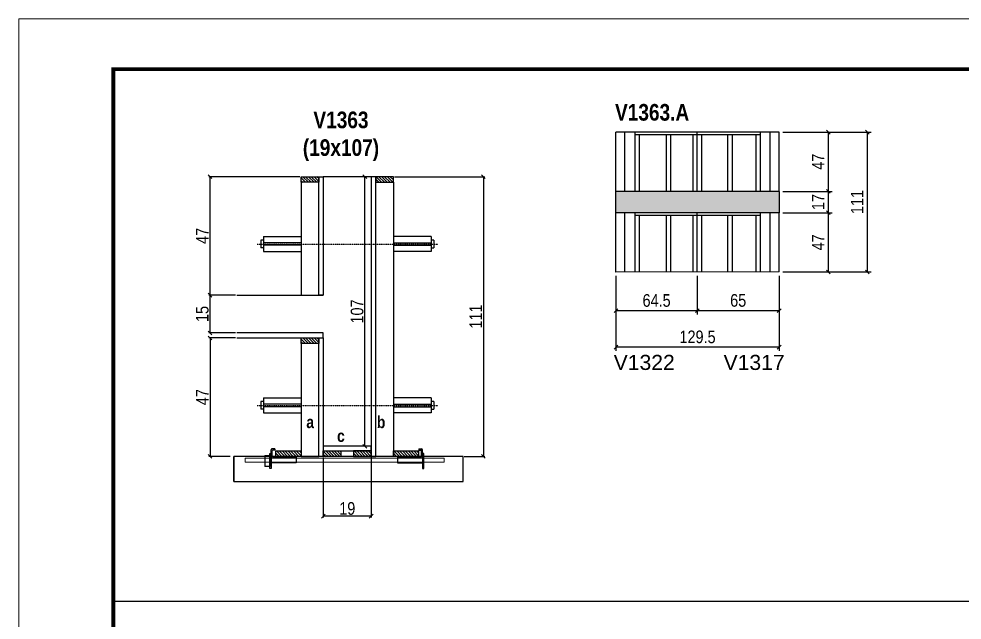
# Model space of a CAD drawing. Extents: x 3309 to 10384, y -2522 to 14608.
# Drawn here: x 6506 to 7255, y 3793 to 4271 of the extents above; entities that cross this region are included whole.
import ezdxf

# ---------------------------------------------------------------- set-up
doc = ezdxf.new("R2010")
doc.units = 0
doc.linetypes.add('DASHED', pattern=[0.75, 0.5, -0.25])
doc.linetypes.add('HIDDEN', pattern=[0.375, 0.25, -0.125])
for name, color, linetype in [('5', 5, 'Continuous'), ('barrote', 251, 'Continuous'), ('COTA', 241, 'Continuous'), ('detalhes', 4, 'Continuous'), ('NOMENCLATURA', 7, 'Continuous'), ('Painéis', 200, 'Continuous'), ('presilha', 1, 'Continuous'), ('SARR_2.2x10', 60, 'Continuous'), ('SARR_2.2x7', 40, 'Continuous'), ('SARR_3.5x7', 81, 'Continuous'), ('TENSOR', 3, 'Continuous')]:
    doc.layers.add(name, color=color, linetype=linetype)
for name, color, linetype, lineweight in [('CONCRETO', 251, 'Continuous', 25), ('Folhas', 255, 'Continuous', 9), ('SARRAFO DE PRESSAO', 251, 'DASHED', 9), ('SCO-___-LAJ', 2, 'Continuous', 0)]:
    doc.layers.add(name, color=color, linetype=linetype, lineweight=lineweight)
doc.styles.add('COTA TECNICA', font='techl___.ttf', dxfattribs={"height": 10})
doc.styles.add('COTA TECNICA 2X', font='techl___.ttf', dxfattribs={"height": 10})
doc.styles.get("Standard").update_dxf_attribs({"font": 'arial.ttf'})
doc.styles.add('TECNICA', font='techb___.ttf', dxfattribs={"height": 10})
doc.dimstyles.new('PAINEL', dxfattribs={"dimtxt": 10, "dimasz": 3, "dimexe": 3, "dimexo": 3, "dimgap": 3, "dimtad": 1, "dimdec": 1, "dimzin": 12, "dimdsep": 46, "dimtxsty": 'COTA TECNICA', "dimblk1": 'OBLIQUE', "dimblk2": 'OBLIQUE', "dimsah": 1, "dimcen": 0.9, "dimclrd": 4, "dimclre": 4, "dimclrt": 240, "dimadec": 1, "dimazin": 3, "dimtfac": 1, "dimtdec": 1, "dimtmove": 0, "dimatfit": 3, "dimfxl": 1, "dimtolj": 1, "dimtzin": 12, "dimarcsym": 0})
doc.dimstyles.new('SECAO', dxfattribs={"dimscale": 0.333333, "dimtxt": 5, "dimasz": 9, "dimexe": 3, "dimexo": 3, "dimgap": 3, "dimtad": 1, "dimdec": 1, "dimlfac": 0.5, "dimzin": 12, "dimdsep": 46, "dimtxsty": 'COTA TECNICA 2X', "dimblk1": 'OBLIQUE', "dimblk2": 'OBLIQUE', "dimsah": 1, "dimcen": 0.9, "dimclrd": 4, "dimclre": 4, "dimclrt": 240, "dimadec": 1, "dimazin": 3, "dimtfac": 1, "dimtdec": 1, "dimtmove": 0, "dimatfit": 3, "dimfxl": 1, "dimtolj": 1, "dimtzin": 12, "dimarcsym": 0})
pattern_1 = [(135, (39983.496, -119588.7642), (-1.122532015, -1.122532015), [])]

# ---------------------------------------------------------------- blocks, each defined once
blk = doc.blocks.new('9999999999')
at = {"layer": 'Folhas'}
blk.add_lwpolyline([(98138.98, 34190.21), (99623.98, 34190.21), (99623.98, 35240.21), (98138.98, 35240.21)], close=True, dxfattribs=at)
at = {"layer": 'Folhas', "color": 30, "const_width": 3}
blk.add_lwpolyline([(98213.98, 34230.21), (99583.98, 34230.21), (99583.98, 35200.21), (98213.98, 35200.21)], close=True, dxfattribs=at)
blk = doc.blocks.new('_Oblique')
at = {"color": 0, "linetype": 'ByBlock', "lineweight": -2}
blk.add_line((-0.5, -0.5), (0.5, 0.5), dxfattribs=at)
blk = doc.blocks.new('*D1224')
at = {"layer": 'COTA', "color": 4, "lineweight": -2, "transparency": 16777216}
for p, q in [((6747.96, 3922.41), (6747.96, 3874.93)), ((6785.96, 3922.41), (6785.96, 3874.93)), ((6785.96, 3875.93), (6747.96, 3875.93))]:
    blk.add_line(p, q, dxfattribs=at)
at = {"layer": 'Defpoints', "color": 0, "transparency": 16777216}
for p in [(6747.96, 3923.41), (6785.96, 3923.41), (6747.96, 3875.93)]:
    blk.add_point(p, dxfattribs=at)
at = {"layer": 'COTA', "color": 4, "lineweight": -2, "transparency": 16777216, "xscale": 3, "yscale": 3, "zscale": 3, "rotation": 180}
blk.add_blockref('_Oblique', (6747.96, 3875.93), dxfattribs=at)
at = {"layer": 'COTA', "color": 4, "lineweight": -2, "transparency": 16777216, "xscale": 3, "yscale": 3, "zscale": 3}
blk.add_blockref('_Oblique', (6785.96, 3875.93), dxfattribs=at)
at = {"layer": 'COTA', "color": 240, "transparency": 16777216, "insert": (6766.96, 3882.02), "char_height": 10, "attachment_point": 5, "style": 'COTA TECNICA 2X'}
blk.add_mtext('\\A1;19', dxfattribs=at)
blk = doc.blocks.new('PRESILHA METÁLICA 1')
at = {"layer": 'presilha'}
for p, q in [((0, 13), (6, 13)), ((0, 13), (0, 0)), ((6, 15.5), (7.5, 15.5)), ((6, -2.5), (6, 15.5)), ((6, 13), (6, 0)), ((7.5, 10.6), (7.5, 19.9)), ((7.5, 15.5), (7.5, -2.5)), ((12, 21), (8.6, 21)), ((9, 11.6), (9, 18.9)), ((12, 19.5), (9.6, 19.5)), ((12, 21), (12, 19.5)), ((6, 0), (0, 0)), ((37.5, 4.1), (7.5, 4.1)), ((37.5, 11), (9.6, 11)), ((37.5, 11), (37.5, 4.1)), ((7.5, -2.5), (6, -2.5))]:
    blk.add_line(p, q, dxfattribs=at)
for centre, radius, start, end in [((8.6, 19.9), 1.14, 90, 180), ((9.6, 18.9), 0.57, 90, 180), ((9.6, 11.6), 0.57, 180, 270)]:
    blk.add_arc(centre, radius, start, end, dxfattribs=at)
blk = doc.blocks.new('PRESILHA METÁLICA 2')
at = {"layer": 'presilha'}
for p, q in [((-5.2, 23.5), (-5.2, 22)), ((-5.2, 23.5), (-1.9, 23.5)), ((-30.8, 13.5), (-30.8, 6.6)), ((-30.8, 13.5), (-2.8, 13.5)), ((-5.2, 22), (-2.8, 22)), ((-2.2, 14.1), (-2.2, 21.4)), ((0.8, 18), (-0.8, 18)), ((-0.8, 18), (-0.8, 0)), ((-0.8, 14.6), (-0.8, 22.4)), ((0.8, 0), (0.8, 18)), ((-30.8, 6.6), (-0.8, 6.6)), ((-0.8, 0), (0.8, 0))]:
    blk.add_line(p, q, dxfattribs=at)
for centre, radius, start, end in [((-1.9, 22.4), 1.14, 0, 90), ((-2.8, 21.4), 0.57, 0, 90), ((-2.8, 14.1), 0.57, 270, 0)]:
    blk.add_arc(centre, radius, start, end, dxfattribs=at)
blk = doc.blocks.new('*D1220')
at = {"layer": 'COTA', "color": 4, "lineweight": -2, "transparency": 16777216}
for p, q in [((6804.56, 4145.41), (6876, 4145.41)), ((6875, 4145.41), (6875, 3923.41)), ((6859.77, 3923.41), (6876, 3923.41))]:
    blk.add_line(p, q, dxfattribs=at)
at = {"layer": 'Defpoints', "color": 0, "transparency": 16777216}
for p in [(6803.56, 4145.41), (6858.77, 3923.41), (6875, 3923.41)]:
    blk.add_point(p, dxfattribs=at)
at = {"layer": 'COTA', "color": 4, "lineweight": -2, "transparency": 16777216, "xscale": 3, "yscale": 3, "zscale": 3}
for p, rotation in [((6875, 4145.41), 90), ((6875, 3923.41), 270)]:
    blk.add_blockref('_Oblique', p, dxfattribs=dict(at, rotation=rotation))
at = {"layer": 'COTA', "color": 240, "transparency": 16777216, "insert": (6868.95, 4034.41), "char_height": 10, "attachment_point": 5, "rotation": 90, "style": 'COTA TECNICA 2X'}
blk.add_mtext('\\A1;111', dxfattribs=at)
blk = doc.blocks.new('*D1221')
at = {"layer": 'COTA', "color": 4, "lineweight": -2, "transparency": 16777216}
for p, q in [((6678.26, 4017.41), (6657.04, 4017.41)), ((6658.04, 4017.41), (6658.04, 3923.41)), ((6674.14, 3923.41), (6657.04, 3923.41))]:
    blk.add_line(p, q, dxfattribs=at)
at = {"layer": 'Defpoints', "color": 0, "transparency": 16777216}
for p in [(6679.26, 4017.41), (6658.04, 3923.41), (6675.14, 3923.41)]:
    blk.add_point(p, dxfattribs=at)
at = {"layer": 'COTA', "color": 4, "lineweight": -2, "transparency": 16777216, "xscale": 3, "yscale": 3, "zscale": 3}
for p, rotation in [((6658.04, 4017.41), 90), ((6658.04, 3923.41), 270)]:
    blk.add_blockref('_Oblique', p, dxfattribs=dict(at, rotation=rotation))
at = {"layer": 'COTA', "color": 240, "transparency": 16777216, "insert": (6651.97, 3970.41), "char_height": 10, "attachment_point": 5, "rotation": 90, "style": 'COTA TECNICA 2X'}
blk.add_mtext('\\A1;47', dxfattribs=at)
blk = doc.blocks.new('*D1222')
at = {"layer": 'COTA', "color": 4, "lineweight": -2, "transparency": 16777216}
for p, q in [((6784.96, 4145.41), (6779.88, 4145.41)), ((6780.88, 3931.41), (6780.88, 4145.41)), ((6784.96, 3931.41), (6779.88, 3931.41))]:
    blk.add_line(p, q, dxfattribs=at)
at = {"layer": 'Defpoints', "color": 0, "transparency": 16777216}
for p in [(6780.88, 4145.41), (6785.96, 4145.41), (6785.96, 3931.41)]:
    blk.add_point(p, dxfattribs=at)
at = {"layer": 'COTA', "color": 4, "lineweight": -2, "transparency": 16777216, "xscale": 3, "yscale": 3, "zscale": 3}
for p, rotation in [((6780.88, 4145.41), 90), ((6780.88, 3931.41), 270)]:
    blk.add_blockref('_Oblique', p, dxfattribs=dict(at, rotation=rotation))
at = {"layer": 'COTA', "color": 240, "transparency": 16777216, "insert": (6774.78, 4038.41), "char_height": 10, "attachment_point": 5, "rotation": 90, "style": 'COTA TECNICA 2X'}
blk.add_mtext('\\A1;107', dxfattribs=at)
blk = doc.blocks.new('*D1223')
at = {"layer": 'COTA', "color": 4, "lineweight": -2, "transparency": 16777216}
for p, q in [((6678.26, 4051.41), (6657.04, 4051.41)), ((6658.04, 4021.41), (6658.04, 4051.41)), ((6678.26, 4021.41), (6657.04, 4021.41))]:
    blk.add_line(p, q, dxfattribs=at)
at = {"layer": 'Defpoints', "color": 0, "transparency": 16777216}
for p in [(6658.04, 4051.41), (6679.26, 4051.41), (6679.26, 4021.41)]:
    blk.add_point(p, dxfattribs=at)
at = {"layer": 'COTA', "color": 4, "lineweight": -2, "transparency": 16777216, "xscale": 3, "yscale": 3, "zscale": 3}
for p, rotation in [((6658.04, 4051.41), 90), ((6658.04, 4021.41), 270)]:
    blk.add_blockref('_Oblique', p, dxfattribs=dict(at, rotation=rotation))
at = {"layer": 'COTA', "color": 240, "transparency": 16777216, "insert": (6651.93, 4036.41), "char_height": 10, "attachment_point": 5, "rotation": 90, "style": 'COTA TECNICA 2X'}
blk.add_mtext('\\A1;15', dxfattribs=at)
blk = doc.blocks.new('*D1225')
at = {"layer": 'COTA', "color": 4, "lineweight": -2, "transparency": 16777216}
for p, q in [((6729.36, 4145.41), (6657.04, 4145.41)), ((6658.04, 4051.41), (6658.04, 4145.41)), ((6678.26, 4051.41), (6657.04, 4051.41))]:
    blk.add_line(p, q, dxfattribs=at)
at = {"layer": 'Defpoints', "color": 0, "transparency": 16777216}
for p in [(6658.04, 4145.41), (6730.36, 4145.41), (6679.26, 4051.41)]:
    blk.add_point(p, dxfattribs=at)
at = {"layer": 'COTA', "color": 4, "lineweight": -2, "transparency": 16777216, "xscale": 3, "yscale": 3, "zscale": 3}
for p, rotation in [((6658.04, 4145.41), 90), ((6658.04, 4051.41), 270)]:
    blk.add_blockref('_Oblique', p, dxfattribs=dict(at, rotation=rotation))
at = {"layer": 'COTA', "color": 240, "transparency": 16777216, "insert": (6651.97, 4098.41), "char_height": 10, "attachment_point": 5, "rotation": 90, "style": 'COTA TECNICA 2X'}
blk.add_mtext('\\A1;47', dxfattribs=at)
blk = doc.blocks.new('*D1226')
at = {"layer": 'COTA', "color": 4, "linetype": 'ByBlock', "lineweight": -2, "transparency": 16777216}
for p, q in [((7044.66, 4066.72), (7044.66, 4036.03)), ((7109.66, 4066.77), (7109.66, 4036.03)), ((7109.66, 4039.03), (7044.66, 4039.03))]:
    blk.add_line(p, q, dxfattribs=at)
at = {"layer": 'Defpoints', "color": 0, "linetype": 'ByBlock', "transparency": 16777216}
for p in [(7044.66, 4069.72), (7109.66, 4069.77), (7044.66, 4039.03)]:
    blk.add_point(p, dxfattribs=at)
at = {"layer": 'COTA', "color": 4, "linetype": 'ByBlock', "lineweight": -2, "transparency": 16777216, "xscale": 3, "yscale": 3, "zscale": 3, "rotation": 180}
blk.add_blockref('_Oblique', (7044.66, 4039.03), dxfattribs=at)
at = {"layer": 'COTA', "color": 4, "linetype": 'ByBlock', "lineweight": -2, "transparency": 16777216, "xscale": 3, "yscale": 3, "zscale": 3}
blk.add_blockref('_Oblique', (7109.66, 4039.03), dxfattribs=at)
at = {"layer": 'COTA', "color": 240, "linetype": 'ByBlock', "transparency": 16777216, "insert": (7077.16, 4047.14), "char_height": 10, "attachment_point": 5, "style": 'COTA TECNICA'}
blk.add_mtext('\\A1;65', dxfattribs=at)
blk = doc.blocks.new('*D1227')
at = {"layer": 'COTA', "color": 4, "linetype": 'ByBlock', "lineweight": -2, "transparency": 16777216}
for p, q in [((6980.16, 4066.72), (6980.16, 4035.98)), ((7044.66, 4066.72), (7044.66, 4035.98)), ((7044.66, 4038.98), (6980.16, 4038.98))]:
    blk.add_line(p, q, dxfattribs=at)
at = {"layer": 'Defpoints', "color": 0, "linetype": 'ByBlock', "transparency": 16777216}
for p in [(6980.16, 4069.72), (7044.66, 4069.72), (6980.16, 4038.98)]:
    blk.add_point(p, dxfattribs=at)
at = {"layer": 'COTA', "color": 4, "linetype": 'ByBlock', "lineweight": -2, "transparency": 16777216, "xscale": 3, "yscale": 3, "zscale": 3, "rotation": 180}
blk.add_blockref('_Oblique', (6980.16, 4038.98), dxfattribs=at)
at = {"layer": 'COTA', "color": 4, "linetype": 'ByBlock', "lineweight": -2, "transparency": 16777216, "xscale": 3, "yscale": 3, "zscale": 3}
blk.add_blockref('_Oblique', (7044.66, 4038.98), dxfattribs=at)
at = {"layer": 'COTA', "color": 240, "linetype": 'ByBlock', "transparency": 16777216, "insert": (7012.41, 4047.09), "char_height": 10, "attachment_point": 5, "style": 'COTA TECNICA'}
blk.add_mtext('\\A1;64.5', dxfattribs=at)
blk = doc.blocks.new('*D1228')
at = {"layer": 'COTA', "color": 4, "linetype": 'ByBlock', "lineweight": -2, "transparency": 16777216}
for p, q in [((6980.16, 4066.72), (6980.16, 4007.06)), ((7109.66, 4066.77), (7109.66, 4007.06)), ((7109.66, 4010.06), (6980.16, 4010.06))]:
    blk.add_line(p, q, dxfattribs=at)
at = {"layer": 'Defpoints', "color": 0, "linetype": 'ByBlock', "transparency": 16777216}
for p in [(6980.16, 4069.72), (7109.66, 4069.77), (6980.16, 4010.06)]:
    blk.add_point(p, dxfattribs=at)
at = {"layer": 'COTA', "color": 4, "linetype": 'ByBlock', "lineweight": -2, "transparency": 16777216, "xscale": 3, "yscale": 3, "zscale": 3, "rotation": 180}
blk.add_blockref('_Oblique', (6980.16, 4010.06), dxfattribs=at)
at = {"layer": 'COTA', "color": 4, "linetype": 'ByBlock', "lineweight": -2, "transparency": 16777216, "xscale": 3, "yscale": 3, "zscale": 3}
blk.add_blockref('_Oblique', (7109.66, 4010.06), dxfattribs=at)
at = {"layer": 'COTA', "color": 240, "linetype": 'ByBlock', "transparency": 16777216, "insert": (7044.91, 4018.2), "char_height": 10, "attachment_point": 5, "style": 'COTA TECNICA'}
blk.add_mtext('\\A1;129.5', dxfattribs=at)
blk = doc.blocks.new('*D1229')
at = {"layer": 'COTA', "color": 4, "lineweight": -2, "transparency": 16777216}
for p, q in [((7112.66, 4116.77), (7151.7, 4116.77)), ((7148.7, 4069.77), (7148.7, 4116.77)), ((7112.66, 4069.77), (7151.7, 4069.77))]:
    blk.add_line(p, q, dxfattribs=at)
at = {"layer": 'Defpoints', "color": 0, "transparency": 16777216}
for p in [(7109.66, 4116.77), (7148.7, 4116.77), (7109.66, 4069.77)]:
    blk.add_point(p, dxfattribs=at)
at = {"layer": 'COTA', "color": 4, "lineweight": -2, "transparency": 16777216, "xscale": 3, "yscale": 3, "zscale": 3}
for p, rotation in [((7148.7, 4116.77), 90), ((7148.7, 4069.77), 270)]:
    blk.add_blockref('_Oblique', p, dxfattribs=dict(at, rotation=rotation))
at = {"layer": 'COTA', "color": 240, "transparency": 16777216, "insert": (7140.63, 4093.27), "char_height": 10, "attachment_point": 5, "rotation": 90, "style": 'COTA TECNICA'}
blk.add_mtext('\\A1;47', dxfattribs=at)
blk = doc.blocks.new('*D1230')
at = {"layer": 'COTA', "color": 4, "lineweight": -2, "transparency": 16777216}
for p, q in [((7112.66, 4133.77), (7151.7, 4133.77)), ((7148.7, 4116.77), (7148.7, 4133.77)), ((7112.66, 4116.77), (7151.7, 4116.77))]:
    blk.add_line(p, q, dxfattribs=at)
at = {"layer": 'Defpoints', "color": 0, "transparency": 16777216}
for p in [(7109.66, 4133.77), (7148.7, 4133.77), (7109.66, 4116.77)]:
    blk.add_point(p, dxfattribs=at)
at = {"layer": 'COTA', "color": 4, "lineweight": -2, "transparency": 16777216, "xscale": 3, "yscale": 3, "zscale": 3}
for p, rotation in [((7148.7, 4133.77), 90), ((7148.7, 4116.77), 270)]:
    blk.add_blockref('_Oblique', p, dxfattribs=dict(at, rotation=rotation))
at = {"layer": 'COTA', "color": 240, "transparency": 16777216, "insert": (7140.63, 4125.27), "char_height": 10, "attachment_point": 5, "rotation": 90, "style": 'COTA TECNICA'}
blk.add_mtext('\\A1;17', dxfattribs=at)
blk = doc.blocks.new('*D1231')
at = {"layer": 'COTA', "color": 4, "lineweight": -2, "transparency": 16777216}
for p, q in [((7112.66, 4180.77), (7182.65, 4180.77)), ((7179.65, 4069.77), (7179.65, 4180.77)), ((7112.66, 4069.77), (7182.65, 4069.77))]:
    blk.add_line(p, q, dxfattribs=at)
at = {"layer": 'Defpoints', "color": 0, "transparency": 16777216}
for p in [(7109.66, 4180.77), (7179.65, 4180.77), (7109.66, 4069.77)]:
    blk.add_point(p, dxfattribs=at)
at = {"layer": 'COTA', "color": 4, "lineweight": -2, "transparency": 16777216, "xscale": 3, "yscale": 3, "zscale": 3}
for p, rotation in [((7179.65, 4180.77), 90), ((7179.65, 4069.77), 270)]:
    blk.add_blockref('_Oblique', p, dxfattribs=dict(at, rotation=rotation))
at = {"layer": 'COTA', "color": 240, "transparency": 16777216, "insert": (7171.59, 4125.27), "char_height": 10, "attachment_point": 5, "rotation": 90, "style": 'COTA TECNICA'}
blk.add_mtext('\\A1;111', dxfattribs=at)
blk = doc.blocks.new('*D1232')
at = {"layer": 'COTA', "color": 4, "lineweight": -2, "transparency": 16777216}
for p, q in [((7112.66, 4180.77), (7151.7, 4180.77)), ((7148.7, 4133.77), (7148.7, 4180.77)), ((7112.66, 4133.77), (7151.7, 4133.77))]:
    blk.add_line(p, q, dxfattribs=at)
at = {"layer": 'Defpoints', "color": 0, "transparency": 16777216}
for p in [(7109.66, 4180.77), (7148.7, 4180.77), (7109.66, 4133.77)]:
    blk.add_point(p, dxfattribs=at)
at = {"layer": 'COTA', "color": 4, "lineweight": -2, "transparency": 16777216, "xscale": 3, "yscale": 3, "zscale": 3}
for p, rotation in [((7148.7, 4180.77), 90), ((7148.7, 4133.77), 270)]:
    blk.add_blockref('_Oblique', p, dxfattribs=dict(at, rotation=rotation))
at = {"layer": 'COTA', "color": 240, "transparency": 16777216, "insert": (7140.63, 4157.27), "char_height": 10, "attachment_point": 5, "rotation": 90, "style": 'COTA TECNICA'}
blk.add_mtext('\\A1;47', dxfattribs=at)

msp = doc.modelspace()

# ---------------------------------------------------------------- hatches: boundary and pattern name
at = {"layer": 'COTA'}
h = msp.add_hatch(dxfattribs=at)
h.set_pattern_fill('AR-CONC', color=256, scale=0.03)
h.set_pattern_definition([(50, (3195, -7729.4884), (5.46554, -0.4781726), [0.5715, -6.2865]), (355, (3195, -7729.4884), (-1.0573026, 5.7317054), [0.4572, -5.0292175]), (100.451445, (3195.4555, -7729.528), (4.4082374, 5.2535326), [0.4857003, -5.3427073]), (46.1842, (3195, -7727.9644), (8.1323712, -1.26127), [0.85725, -9.42975]), (96.63556, (3195.678, -7728.0695), (7.122124, 7.4227837), [0.7285507, -8.014068]), (351.18415, (3195, -7727.964), (7.122124, 7.422784), [0.685799, -7.543792]), (21, (3195.762, -7728.3454), (4.5484317, -3.067956), [0.5715, -6.2865]), (326, (3195.762, -7728.3454), (1.8540609, 5.525639), [0.4572, -5.0292]), (71.451445, (3196.141, -7728.601), (6.4024926, 2.457683), [0.4857003, -5.3426981]), (37.5, (3195, -7729.4884), (0.0926581, 2.53665117), [0, -4.96824, 0, -5.1054, 0, -5.04825]), (7.5, (3195, -7729.4884), (2.0045899, 3.00541724), [0, -2.91084, 0, -4.85394, 0, -1.92405]), (327.5, (3193.3007, -7729.4884), (4.06771786, -0.17186232), [0, -1.905, 0, -5.9436, 0, -7.8867]), (317.5, (3192.5387, -7729.4884), (4.4438754, 0.7627947), [0, -2.4765, 0, -3.94716, 0, -5.6007])])
h.paths.add_polyline_path([(6980.16, 4133.72), (6980.16, 4116.72), (7109.66, 4116.72), (7109.66, 4133.72)])
at = {"layer": 'SARR_2.2x10'}
h = msp.add_hatch(dxfattribs=at)
h.set_pattern_fill('ANSI31', color=256, scale=0.5, angle=90)
h.set_pattern_definition([(135, (39903.896, -119588.7642), (-1.122532015, -1.122532015), [])])
h.paths.add_polyline_path([(6710.36, 3927.81), (6710.36, 3923.41), (6730.36, 3923.41), (6730.36, 3927.81)])
h = msp.add_hatch(dxfattribs=at)
h.set_pattern_fill('ANSI31', color=256, scale=0.5, angle=90)
h.set_pattern_definition([(135, (39997.096, -119588.7642), (-1.122532015, -1.122532015), [])])
h.paths.add_polyline_path([(6803.56, 3927.81), (6803.56, 3923.41), (6823.56, 3923.41), (6823.56, 3927.81)])
at = {"layer": 'SARR_2.2x7'}
h = msp.add_hatch(dxfattribs=at)
h.set_pattern_fill('ANSI31', color=256, scale=0.5, angle=90)
h.set_pattern_definition([(135, (39897.896, -119371.1642), (-1.122532015, -1.122532015), [])])
h.paths.add_polyline_path([(6744.36, 4145.41), (6744.36, 4141.01), (6730.36, 4141.01), (6730.36, 4145.41)])
h = msp.add_hatch(dxfattribs=at)
h.set_pattern_fill('ANSI31', color=256, scale=0.5, angle=90)
h.set_pattern_definition([(135, (39917.896, -119371.1642), (-1.122532015, -1.122532015), [])])
h.paths.add_polyline_path([(6789.56, 4145.41), (6789.56, 4141.01), (6803.56, 4141.01), (6803.56, 4145.41)])
h = msp.add_hatch(dxfattribs=at)
h.set_pattern_fill('ANSI31', color=256, scale=0.5, angle=90)
h.set_pattern_definition([(135, (39897.896, -119499.1642), (-1.122532015, -1.122532015), [])])
h.paths.add_polyline_path([(6744.36, 4017.41), (6744.36, 4013.01), (6730.36, 4013.01), (6730.36, 4017.41)])
h = msp.add_hatch(dxfattribs=at)
h.set_pattern_fill('ANSI31', color=256, scale=0.5, angle=90)
h.set_pattern_definition(pattern_1)
h.paths.add_polyline_path([(6761.96, 3923.41), (6761.96, 3927.81), (6747.96, 3927.81), (6747.96, 3923.41)])
h = msp.add_hatch(dxfattribs=at)
h.set_pattern_fill('ANSI31', color=256, scale=0.5, angle=90)
h.set_pattern_definition(pattern_1)
h.paths.add_polyline_path([(6771.96, 3927.81), (6771.96, 3923.41), (6785.96, 3923.41), (6785.96, 3927.81)])

# ---------------------------------------------------------------- linework, layer by layer
at = {"ltscale": 3}
for p, q in [((6698.36, 4094.93), (6698.36, 4088.93)), ((6700.36, 4094.93), (6698.36, 4094.93)), ((6700.36, 4097.93), (6700.36, 4085.93)), ((6700.36, 4097.93), (6730.36, 4097.93)), ((6833.56, 4097.93), (6803.56, 4097.93)), ((6833.56, 4097.93), (6833.56, 4085.93)), ((6835.56, 4094.93), (6833.56, 4094.93)), ((6835.56, 4094.93), (6835.56, 4088.93)), ((6700.36, 4088.93), (6698.36, 4088.93)), ((6730.36, 4092.93), (6700.36, 4092.93)), ((6730.36, 4090.93), (6700.36, 4090.93)), ((6803.56, 4092.93), (6833.56, 4092.93)), ((6803.56, 4090.93), (6833.56, 4090.93)), ((6833.56, 4088.93), (6835.56, 4088.93)), ((6700.36, 4085.93), (6730.36, 4085.93)), ((6833.56, 4085.93), (6803.56, 4085.93)), ((6700.36, 3969.86), (6700.36, 3957.86)), ((6700.36, 3969.86), (6730.36, 3969.86)), ((6833.56, 3969.86), (6803.56, 3969.86)), ((6833.56, 3969.86), (6833.56, 3957.86)), ((6698.36, 3966.86), (6698.36, 3960.86)), ((6700.36, 3966.86), (6698.36, 3966.86)), ((6700.36, 3960.86), (6698.36, 3960.86)), ((6730.36, 3964.86), (6700.36, 3964.86)), ((6730.36, 3962.86), (6700.36, 3962.86)), ((6803.56, 3964.86), (6833.56, 3964.86)), ((6803.56, 3962.86), (6833.56, 3962.86)), ((6835.56, 3966.86), (6833.56, 3966.86)), ((6833.56, 3960.86), (6835.56, 3960.86)), ((6835.56, 3966.86), (6835.56, 3960.86)), ((6700.36, 3957.86), (6730.36, 3957.86)), ((6833.56, 3957.86), (6803.56, 3957.86))]:
    msp.add_line(p, q, dxfattribs=at)
at = {"layer": 'barrote'}
msp.add_lwpolyline([(6676.9, 3903.41), (6858.82, 3903.41), (6858.82, 3923.41), (6676.9, 3923.41)], close=True, dxfattribs=at)
at = {"layer": 'CONCRETO', "linetype": 'Continuous'}
for p, q in [((6785.96, 4145.41), (6747.96, 4145.41)), ((6679.26, 4051.41), (6747.96, 4051.41))]:
    msp.add_line(p, q, dxfattribs=at)
at = {"layer": 'COTA'}
for p, q in [((6980.16, 4116.72), (6980.16, 4133.72)), ((7109.66, 4133.77), (7109.66, 4116.77)), ((6581.37, 3808.48), (7951.37, 3808.48))]:
    msp.add_line(p, q, dxfattribs=at)
at = {"layer": 'detalhes', "color": 250}
msp.add_line((6676.9, 3903.41), (6676.9, 3923.41), dxfattribs=at)
at = {"layer": 'Painéis', "linetype": 'ByBlock'}
for p, q in [((7109.66, 4180.77), (6980.16, 4180.72)), ((6980.16, 4133.72), (6980.16, 4180.72)), ((7044.66, 4133.72), (7044.66, 4180.72)), ((7109.66, 4133.77), (7109.66, 4180.77)), ((7109.66, 4133.77), (6980.16, 4133.72)), ((7109.66, 4116.77), (6980.16, 4116.72)), ((7109.66, 4069.77), (7109.66, 4116.77)), ((6980.16, 4069.72), (6980.16, 4116.72)), ((7044.66, 4069.72), (7044.66, 4116.72)), ((7109.66, 4069.77), (6980.16, 4069.72))]:
    msp.add_line(p, q, dxfattribs=at)
at = {"layer": 'Painéis', "linetype": 'Continuous'}
for points in [[(6744.36, 4051.41), (6744.36, 4145.41), (6747.96, 4145.41), (6747.96, 4051.41)], [(6789.56, 3923.41), (6789.56, 4145.41), (6785.96, 4145.41), (6785.96, 3923.41)], [(6744.36, 3923.41), (6744.36, 4017.41), (6747.96, 4017.41), (6747.96, 3923.41)], [(6785.96, 3931.41), (6747.96, 3931.41), (6747.96, 3927.81), (6785.96, 3927.81)]]:
    msp.add_lwpolyline(points, close=True, dxfattribs=at)
at = {"layer": 'Painéis', "linetype": 'Continuous', "elevation": 0}
msp.add_lwpolyline([(6679.26, 4017.41), (6747.96, 4017.41), (6747.96, 4021.41), (6679.26, 4021.41)], dxfattribs=at)
at = {"layer": 'SARR_2.2x10'}
for points in [[(6710.36, 3927.81), (6730.36, 3927.81), (6730.36, 3923.41), (6710.36, 3923.41)], [(6803.56, 3927.81), (6823.56, 3927.81), (6823.56, 3923.41), (6803.56, 3923.41)]]:
    msp.add_lwpolyline(points, close=True, dxfattribs=at)
at = {"layer": 'SARR_2.2x7', "linetype": 'Continuous'}
for p, q in [((6987.16, 4133.72), (6987.16, 4180.72)), ((7044.66, 4178.52), (6995.16, 4178.52)), ((7094.66, 4178.57), (7044.66, 4178.52)), ((7102.66, 4133.77), (7102.66, 4180.77)), ((7102.66, 4069.77), (7102.66, 4116.77)), ((6987.16, 4069.72), (6987.16, 4116.72)), ((7044.66, 4114.52), (6995.16, 4114.52)), ((7094.66, 4114.57), (7044.66, 4114.52))]:
    msp.add_line(p, q, dxfattribs=at)
at = {"layer": 'SARR_2.2x7', "elevation": 0}
for points in [[(6730.36, 4145.41), (6744.36, 4145.41), (6744.36, 4141.01), (6730.36, 4141.01)], [(6803.56, 4145.41), (6789.56, 4145.41), (6789.56, 4141.01), (6803.56, 4141.01)], [(6730.36, 4017.41), (6744.36, 4017.41), (6744.36, 4013.01), (6730.36, 4013.01)]]:
    msp.add_lwpolyline(points, close=True, dxfattribs=at)
at = {"layer": 'SARR_2.2x7'}
for points in [[(6747.96, 3927.81), (6761.96, 3927.81), (6761.96, 3923.41), (6747.96, 3923.41)], [(6785.96, 3927.81), (6771.96, 3927.81), (6771.96, 3923.41), (6785.96, 3923.41)]]:
    msp.add_lwpolyline(points, close=True, dxfattribs=at)
at = {"layer": 'SARR_3.5x7'}
for p, q in [((6995.16, 4180.72), (6995.16, 4133.72)), ((6998.66, 4178.52), (6998.66, 4133.72)), ((7019.98, 4178.52), (7019.98, 4133.72)), ((7023.48, 4178.52), (7023.48, 4133.72)), ((7041.16, 4178.52), (7041.16, 4133.72)), ((7048.16, 4178.52), (7048.16, 4133.72)), ((7068.8, 4178.52), (7068.8, 4133.72)), ((7072.3, 4178.52), (7072.3, 4133.72)), ((7091.16, 4178.57), (7091.16, 4133.77)), ((7094.66, 4180.77), (7094.66, 4133.77)), ((7094.66, 4116.77), (7094.66, 4069.77)), ((6995.16, 4116.72), (6995.16, 4069.72)), ((6998.66, 4114.52), (6998.66, 4069.72)), ((7019.98, 4114.52), (7019.98, 4069.72)), ((7023.48, 4114.52), (7023.48, 4069.72)), ((7041.16, 4114.52), (7041.16, 4069.72)), ((7048.16, 4114.52), (7048.16, 4069.72)), ((7068.8, 4114.52), (7068.8, 4069.72)), ((7072.3, 4114.52), (7072.3, 4069.72)), ((7091.16, 4114.57), (7091.16, 4069.77))]:
    msp.add_line(p, q, dxfattribs=at)
for points in [[(6744.36, 4141.01), (6730.36, 4141.01), (6730.36, 4051.41), (6744.36, 4051.41)], [(6789.56, 4141.01), (6803.56, 4141.01), (6803.56, 3923.41), (6789.56, 3923.41)], [(6744.36, 4013.01), (6730.36, 4013.01), (6730.36, 3923.41), (6744.36, 3923.41)]]:
    msp.add_lwpolyline(points, close=True, dxfattribs=at)
at = {"layer": 'SCO-___-LAJ', "color": 1}
msp.add_lwpolyline([(6685.9, 3922.07), (6843.74, 3922.07), (6843.74, 3918.87), (6685.9, 3918.87)], close=True, dxfattribs=at)
at = {"layer": 'TENSOR', "linetype": 'HIDDEN', "ltscale": 0.5}
for p, q in [((6695.36, 4091.93), (6838.86, 4091.93)), ((6695.36, 3963.86), (6838.86, 3963.86))]:
    msp.add_line(p, q, dxfattribs=at)

# ---------------------------------------------------------------- block references
at = {"layer": 'presilha', "xscale": 0.6666666666666666, "yscale": 0.6666666666666666, "zscale": 0.6666666666666666}
for name, p in [('PRESILHA METÁLICA 1', (6701.49, 3915.44)), ('PRESILHA METÁLICA 2', (6827.24, 3913.77))]:
    msp.add_blockref(name, p, dxfattribs=at)
at = {"layer": 'SARRAFO DE PRESSAO', "color": 6, "linetype": 'ByBlock'}
msp.add_blockref('9999999999', (-91632.61, -30969.52), dxfattribs=at)

# ---------------------------------------------------------------- texts
at = {"layer": '5', "linetype": 'Continuous'}
for s, p in [('V1322', (6978.37, 3992)), ('V1317', (7065.56, 3992))]:
    msp.add_text(s, height=12, rotation=0.00004, dxfattribs=at).set_placement(p)
at = {"layer": 'detalhes', "style": 'TECNICA'}
for s, p in [('a', (6734.48, 3945.84)), ('b', (6790.46, 3945.83)), ('c', (6758.85, 3934.88))]:
    msp.add_text(s, height=9.6, dxfattribs=at).set_placement(p)
at = {"layer": 'NOMENCLATURA', "style": 'TECNICA'}
msp.add_text('V1363.A', height=13.2, dxfattribs=at).set_placement((6979.44, 4189.91))
at = {"layer": 'NOMENCLATURA', "insert": (6761.96, 4197.1), "char_height": 13.2, "attachment_point": 2, "style": 'TECNICA'}
msp.add_mtext_dynamic_manual_height_columns('V1363\\P(19x107)', width=300.2766, gutter_width=1, heights=[0], dxfattribs=at)

# ---------------------------------------------------------------- dimensions: what is measured, and where the dimension line sits
at = {"layer": 'COTA'}
for base, p1, p2, dimstyle, picture, middle in [((7179.65, 4180.77), (7109.66, 4069.77), (7109.66, 4180.77), 'PAINEL', '*D1231', (7171.59, 4125.27)), ((7148.7, 4180.77), (7109.66, 4133.77), (7109.66, 4180.77), 'PAINEL', '*D1232', (7140.63, 4157.27)), ((6658.04, 4145.41), (6679.26, 4051.41), (6730.36, 4145.41), 'SECAO', '*D1225', (6651.97, 4098.41)), ((6780.88, 4145.41), (6785.96, 3931.41), (6785.96, 4145.41), 'SECAO', '*D1222', (6774.78, 4038.41)), ((6875, 3923.41, 0), (6803.56, 4145.41), (6858.77, 3923.41, 0), 'SECAO', '*D1220', (6868.95, 4034.41, 0)), ((7148.7, 4133.77), (7109.66, 4116.77), (7109.66, 4133.77), 'PAINEL', '*D1230', (7140.63, 4125.27)), ((7148.7, 4116.77), (7109.66, 4069.77), (7109.66, 4116.77), 'PAINEL', '*D1229', (7140.63, 4093.27)), ((6658.04, 4051.41), (6679.26, 4021.41), (6679.26, 4051.41), 'SECAO', '*D1223', (6651.93, 4036.41)), ((6658.04, 3923.41, 0), (6679.26, 4017.41), (6675.14, 3923.41, 0), 'SECAO', '*D1221', (6651.97, 3970.41, 0))]:
    dim = msp.add_linear_dim(base=base, p1=p1, p2=p2, angle=90, dimstyle=dimstyle, dxfattribs=at)
    dim.commit()
    dim.dimension.update_dxf_attribs({"geometry": picture, "text_midpoint": middle})
at = {"layer": 'COTA', "linetype": 'ByBlock'}
for base, p2, picture, middle in [((6980.16, 4010.06), (6980.16, 4069.72), '*D1228', (7044.91, 4018.2)), ((7044.66, 4039.03), (7044.66, 4069.72), '*D1226', (7077.16, 4047.14))]:
    dim = msp.add_linear_dim(base=base, p1=(7109.66, 4069.77), p2=p2, angle=180, dimstyle='PAINEL', dxfattribs=at)
    dim.commit()
    dim.dimension.update_dxf_attribs({"geometry": picture, "text_midpoint": middle})
dim = msp.add_linear_dim(base=(6980.16, 4038.98), p1=(7044.66, 4069.72), p2=(6980.16, 4069.72), angle=180, dimstyle='PAINEL', override={"dimtmove": 1}, dxfattribs=at)
dim.commit()
dim.dimension.update_dxf_attribs({"geometry": '*D1227', "text_midpoint": (7012.41, 4047.09)})
at = {"layer": 'COTA'}
dim = msp.add_linear_dim(base=(6747.96, 3875.93), p1=(6785.96, 3923.41), p2=(6747.96, 3923.41), angle=180, dimstyle='SECAO', dxfattribs=at)
dim.commit()
dim.dimension.update_dxf_attribs({"geometry": '*D1224', "text_midpoint": (6766.96, 3875.93), "dimtype": 160})

doc.saveas('drawing.dxf')
